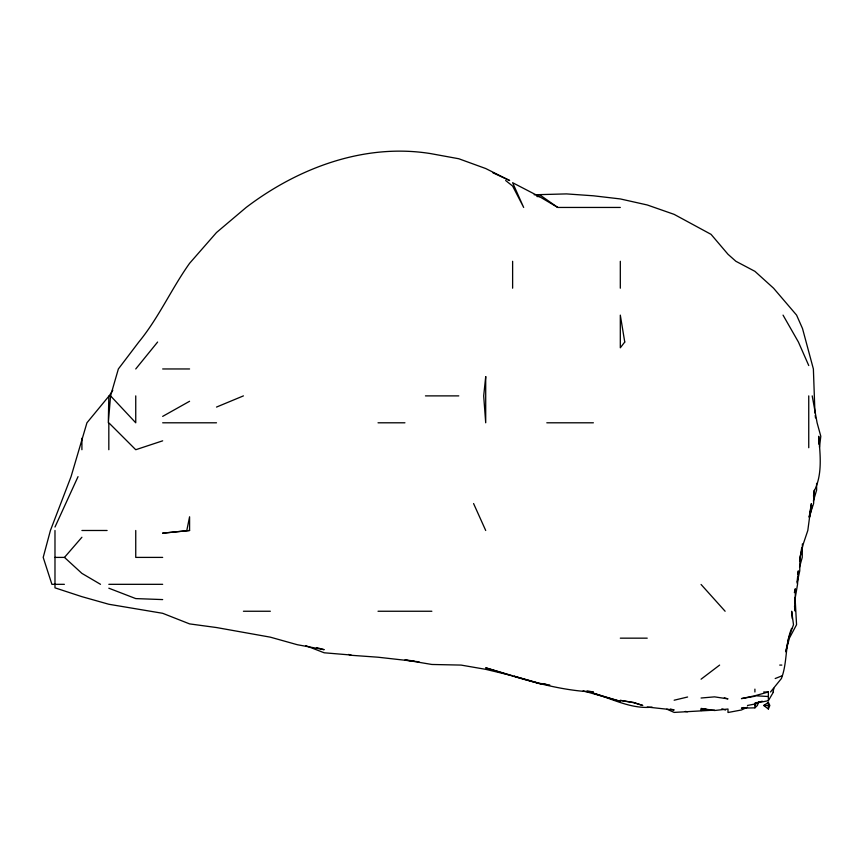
<?xml version="1.0" encoding="UTF-8"?>
<svg xmlns="http://www.w3.org/2000/svg" width="864" height="864" viewBox="0 0 864 864"><rect width="100%" height="100%" fill="white"/><g stroke="black" fill="none" stroke-linecap="round" stroke-linejoin="round"><path stroke-width="1.3" d="M802.397 543.942L802.235 557.399L799.535 567.194M135.745 395.885L135.745 422.798L110.57 395.885L108.821 396.23L108.324 422.798L110.57 395.885L118.368 368.96L138.802 342.047C158.76 317.736 171.428 288.824 189.583 263.315L216.508 232.524L246.164 207.446C298.231 167.832 364.63 142.981 430.607 153.598L458.784 158.749L485.708 168.534L509.63 180.522L492.88 172.778M797.882 574.538L798.293 570.866L797.548 584.323L795.247 597.78L795.29 611.248L795.29 588.74L794.362 592.618M797.083 581.872L797.623 576.979M799.589 561.071L801.738 547.614M819.482 447.271L820.8 436.266L817.096 422.798L812.203 395.885M813.488 496.217L814.309 490.104L813.596 503.561L809.179 517.018L811.393 503.561L807.808 530.485L803.282 543.942L799.988 557.399L799.74 570.866L797.083 583.103M791.618 628.376C784.922 644.522 787.558 662.396 781.402 678.542L770.494 691.999M186.797 530.485L189.583 516.78L189.583 530.485L162.67 533.174L189.583 530.485M809.698 517.018L811.998 506.012M785.743 651.618L788.627 638.161L793.498 624.704L791.672 611.248L792.256 618.581M108.821 396.23L86.94 422.798L71.053 476.647L50.414 530.485L43.2 557.399L51.905 584.323L64.379 584.323M773.01 691.999L773.906 688.327M809.179 517.018L811.901 506.012M785.797 651.618L789.394 638.161L796.554 624.704L795.085 597.78M813.359 501.12L816.62 490.104L816.599 483.376M758.722 701.795L757.393 705.467L754.909 707.843L741.442 708.167L743.882 707.497M814.666 490.104C822.625 473.386 820.12 454.151 818.726 436.266L819.007 444.334M768.366 708.998L769.846 705.467L768.366 702.432L763.711 705.467L768.366 708.998L768.366 702.432M701.935 708.491L701.071 710.5L705.964 708.966M54.983 527.04L78.03 476.647M754.909 707.843L754.909 703.318L768.366 700.704L773.464 691.999M109.21 395.885L112.784 390.269M754.909 705.467L757.037 702.356M135.745 368.96L157.615 342.047M54.983 557.399L64.476 557.399L81.907 537.257M701.071 679.19L719.626 665.086M162.67 416.383L189.583 401.274M747.544 707.152L741.442 709.981L727.985 712.508L727.985 709.009L714.528 710.51L701.071 708.437L701.071 710.5L704.732 709.128M216.508 407.074L243.421 395.885M775.181 678.542L781.823 675.907M162.67 440.824L135.745 449.723L108.821 422.798L108.821 449.723M754.909 703.318L762.242 701.212M768.366 700.704L768.366 691.999L754.909 695.747L768.366 696.514M674.147 700.218L687.604 697.01M753.678 696.006L741.442 698.609L754.909 696.265M747.479 705.467L754.909 704.03M714.528 710.122L674.147 712.411L666.803 709.15M701.071 698.015L714.528 696.859L727.985 698.879L724.313 697.842M652.115 707.141C631.498 709.29 612.533 698.954 593.384 693.22L620.309 701.341L583.146 690.844M534.157 194.778L566.471 193.903L593.384 195.793L620.309 198.936L647.222 204.962L674.147 214.369L711.061 234.36L727.985 254.264L735.89 261.284L754.909 271.328L773.561 288.198L796.586 315.122L802.526 328.579L813.38 368.96L814.946 413.014M505.645 180.522L512.622 186.052L523.67 207.446L512.622 182.704L539.546 196.668L557.755 207.446L620.309 207.446M162.67 368.96L189.583 368.96M425.455 395.885L458.784 395.885M162.67 422.798L216.508 422.798M378.022 422.798L404.946 422.798M546.804 422.798L593.384 422.798M81.907 530.485L107.104 530.485M162.67 557.399L135.745 557.399L135.745 530.485M108.821 584.323L162.67 584.323M243.421 611.248L270.346 611.248M378.022 611.248L431.86 611.248M620.309 638.161L647.222 638.161M779.728 665.086L781.823 665.086M763.69 691.999L768.366 691.999M763.711 705.467L768.366 705.467M162.67 599.584L135.745 598.59L108.821 588.2M536.857 196.506L539.546 196.668M351.108 655.031L324.184 652.784L305.834 645.678M419.051 661.824L378.022 657.212L351.108 655.279L348.656 654.426M413.921 660.949L404.946 659.956L431.86 664.47L461.095 665.086L485.708 669.341L512.622 675.767L485.708 667.807C520.873 678.553 556.373 690.401 593.384 691.999L586.98 690.822M685.163 711.439L687.604 711.731M549.796 684.968L539.546 683.672L513.907 676.145L539.546 683.338L545.951 684.223M647.222 707.054L674.147 709.992L670.475 709.02M316.494 647.579L324.184 649.674L297.27 644.706L270.346 637.168L216.508 627.545L189.583 623.894L162.67 613.3L108.821 604.26L81.907 596.668L54.983 587.844L54.983 530.485M721.872 708.782L725.544 710.035M100.516 584.323L81.907 573.383L64.476 557.399M539.546 194.692L557.755 207.446M701.071 584.464L725.123 611.248M783.043 315.122L798.422 342.047L808.747 365.537M473.58 503.561L485.708 530.485M794.502 606.344L795.085 610.016M815.227 415.465L815.508 417.906M808.747 395.885L808.747 447.725M754.909 689.116L754.909 691.999M620.309 261.284L620.309 288.198M512.622 261.284L512.622 288.198M81.907 438.232L81.907 449.723M485.708 376.618L483.689 395.885L485.708 422.798L485.708 376.618M624.758 342.047L620.309 347.792L620.309 315.122L624.758 342.047M633.766 702.497L620.309 700.38L633.766 702.691L642.784 705.467L633.766 702.497"/></g></svg>
